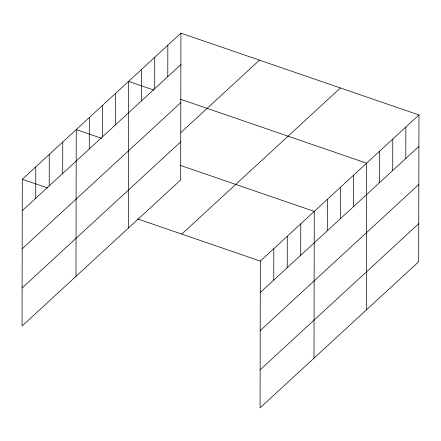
<?xml version="1.0" encoding="UTF-8"?>
<svg xmlns="http://www.w3.org/2000/svg" width="441" height="441" viewBox="0 0 441 441"><rect width="100%" height="100%" fill="white"/><g stroke="black" fill="none" stroke-linecap="round" stroke-linejoin="round"><path stroke-width="0.66" d="M180.926 33.158L22.304 179.283L22.05 326.037L180.672 179.911L180.926 33.158L418.95 114.963L418.696 261.717L260.074 407.842L260.328 261.089L418.95 114.963M35.732 198.296L35.787 166.858M49.216 185.876L49.271 154.438M62.699 173.456L62.754 142.019M75.979 276.353L76.238 129.599L101.573 138.309M89.269 148.975L89.325 117.543M102.356 136.925L102.411 105.487M115.443 124.869L115.498 93.431M128.325 228.129L128.579 81.376L153.92 90.085M141.611 100.757L141.666 69.32M154.697 88.702L154.752 57.264M167.784 76.646L167.839 45.208M273.756 280.107L273.811 248.669M287.24 267.681L287.295 236.249M300.723 255.262L300.779 223.83M314.003 358.164L314.262 211.41L180.705 165.507M327.294 230.786L327.349 199.354M340.38 218.73L340.435 187.298M353.467 206.675L353.517 175.242M366.35 309.94L366.603 163.187L180.523 99.231M379.635 182.563L379.69 151.131M392.722 170.513L392.777 139.075M405.808 158.457L405.863 127.019M22.254 210.715L180.871 64.59M22.182 248.774L180.804 102.643M180.959 132.482L259.473 60.152M22.116 287.979L180.738 141.853M181.78 234.094L340.402 87.968M260.273 292.526L418.895 146.401M260.207 330.579L418.829 184.454M260.14 369.79L418.763 223.664M22.304 179.283L47.645 187.993M137.526 218.885L260.328 261.089"/></g></svg>
